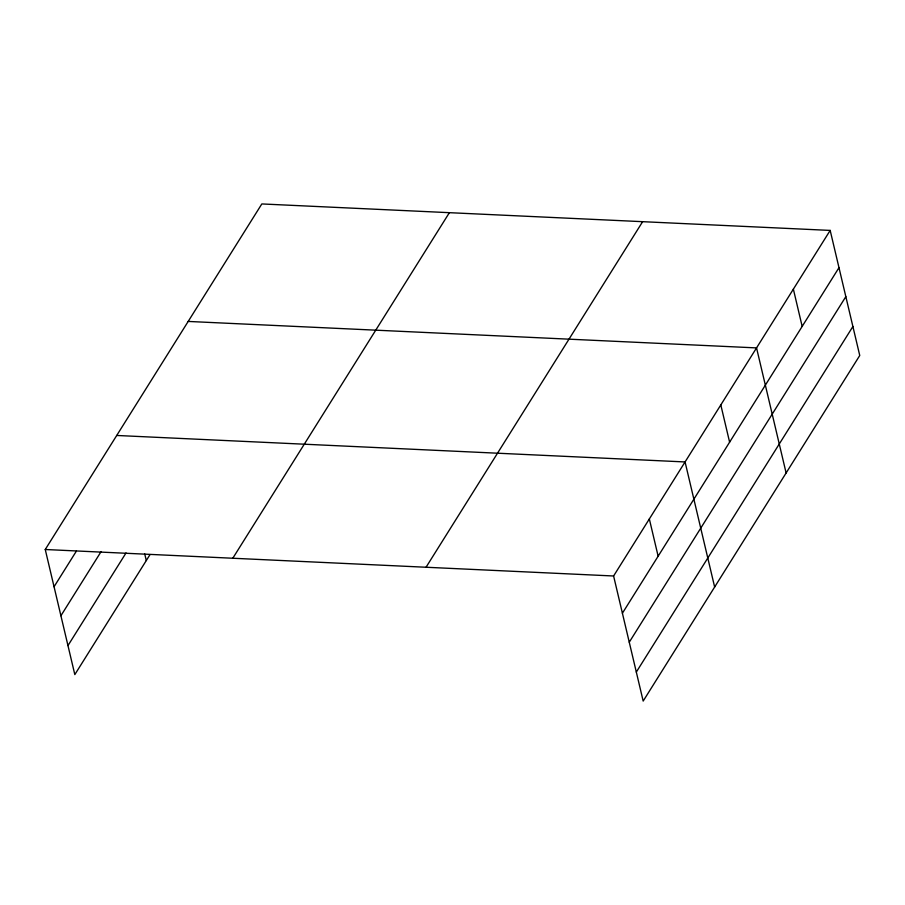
<?xml version="1.0" encoding="UTF-8"?>
<svg xmlns="http://www.w3.org/2000/svg" width="905" height="905" viewBox="0 0 905 905"><rect width="100%" height="100%" fill="white"/><g stroke="black" fill="none" stroke-linecap="round" stroke-linejoin="round"><path stroke-width="1.36" d="M150.015 554.607L74.821 674.587L45.25 549.505L261.828 203.942L830.179 230.413L859.75 355.495L643.172 701.058L613.601 575.987L830.179 230.413M54.051 586.745L76.393 551.111M60.907 615.739L101.111 551.586M67.966 645.593L126.033 552.944M232.8 558.238L449.389 212.675M426.04 567.243L642.629 221.68M622.402 613.228L838.992 267.665M629.258 642.211L845.836 296.648M636.317 672.076L852.895 326.513M188.195 321.433L756.546 347.905L786.117 472.987M116.722 435.463L685.074 461.946L714.645 587.028M45.25 549.505L613.601 575.987M793.368 289.159L802.169 326.411M720.81 404.931L729.611 442.172M649.338 518.961L658.139 556.213M144.732 553.962L146.293 560.546"/></g></svg>
